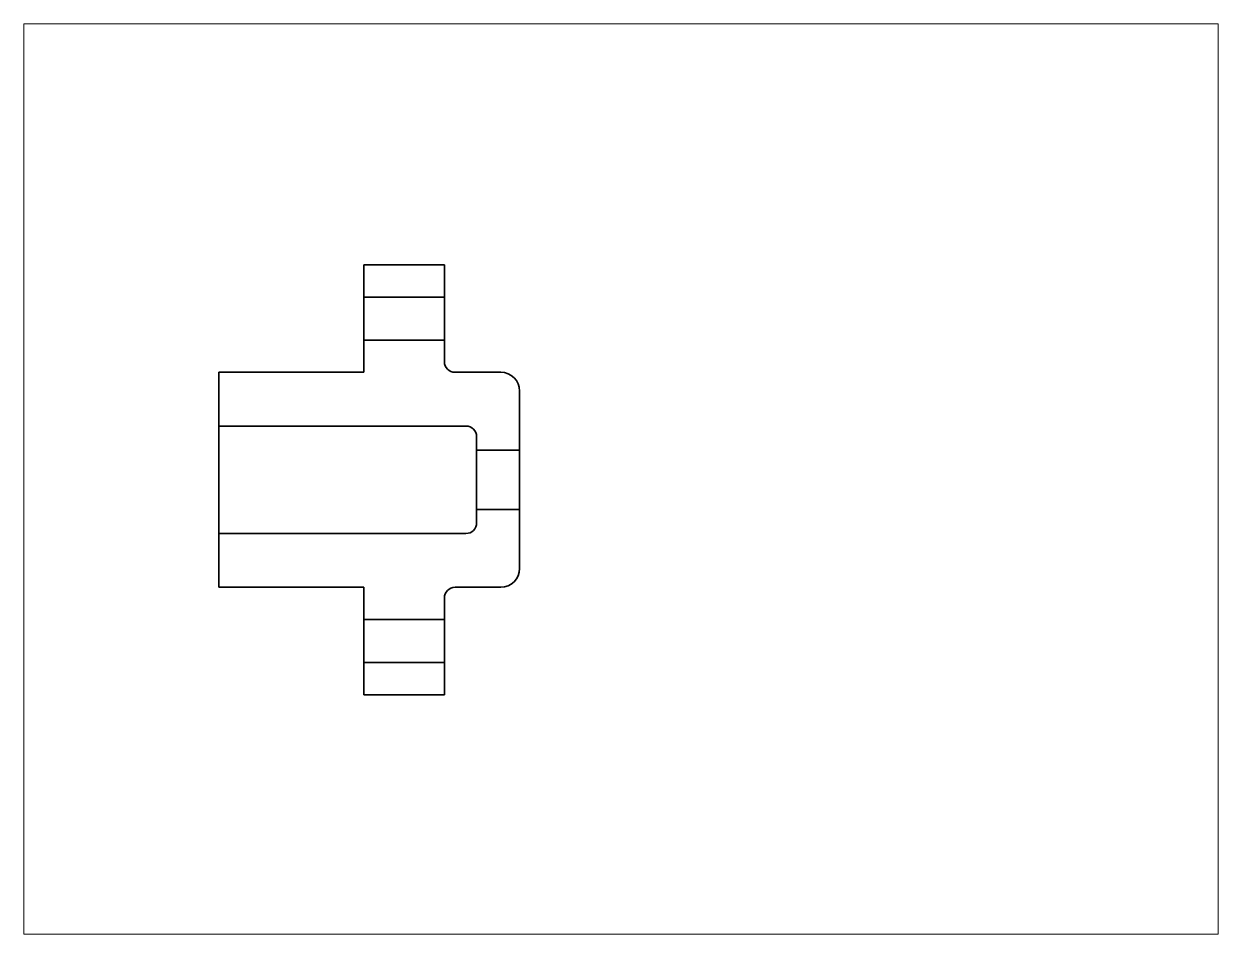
# Paper-space layout '布局2' of a CAD drawing. Header units: millimetres. Extents: x 27 to 240, y 20 to 183.
# The model-space entities are those that its viewports show. They can reach past a viewport. Long polylines and large blocks are cut down to what shows.
import ezdxf

# ---------------------------------------------------------------- set-up
doc = ezdxf.new("R2010")
doc.units = ezdxf.units.MM
doc.layers.add('文本层', color=212, linetype='Continuous', lineweight=13)
doc.layers.add('轮廓线', color=7, linetype='Continuous', lineweight=35)

msp = doc.modelspace()

# ---------------------------------------------------------------- linework, layer by layer
at = {"layer": '轮廓线'}
for p, q in [((125.29, 225.98), (95.29, 225.98)), ((95.29, 225.98), (95.29, 185.98)), ((125.29, 189.98), (125.29, 225.98)), ((95.29, 213.98), (125.29, 213.98)), ((95.29, 197.98), (125.29, 197.98)), ((95.29, 185.98), (41.29, 185.98)), ((41.29, 185.98), (41.29, 145.98)), ((146.29, 185.98), (129.29, 185.98)), ((153.29, 145.98), (153.29, 178.98)), ((133.29, 165.98), (41.29, 165.98)), ((137.29, 145.98), (137.29, 161.98)), ((153.29, 156.98), (137.29, 156.98)), ((41.29, 105.98), (41.29, 145.98)), ((137.29, 145.98), (137.29, 129.98)), ((153.29, 145.98), (153.29, 112.98)), ((153.29, 134.98), (137.29, 134.98)), ((133.29, 125.98), (41.29, 125.98)), ((95.29, 105.98), (41.29, 105.98)), ((95.29, 65.98), (95.29, 105.98)), ((146.29, 105.98), (129.29, 105.98)), ((125.29, 101.98), (125.29, 65.98)), ((95.29, 93.98), (125.29, 93.98)), ((95.29, 77.98), (125.29, 77.98)), ((125.29, 65.98), (95.29, 65.98))]:
    msp.add_line(p, q, dxfattribs=at)
for centre, radius, start, end in [((129.29, 189.98), 4, 180, 270), ((146.29, 178.98), 7, 0, 90), ((133.29, 161.98), 4, 0, 90), ((133.29, 129.98), 4, 270, 0), ((146.29, 112.98), 7, 270, 0), ((129.29, 101.98), 4, 90, 180)]:
    msp.add_arc(centre, radius, start, end, dxfattribs=at)

psp = doc.layouts.new('布局2')

# ---------------------------------------------------------------- viewports
at = {"layer": '文本层'}
psp.add_viewport(center=(133.35, 101.6), size=(213.36, 162.56), view_center_point=(191.03, 146.27), view_height=338.6461, dxfattribs=at)

doc.saveas('drawing.dxf')
